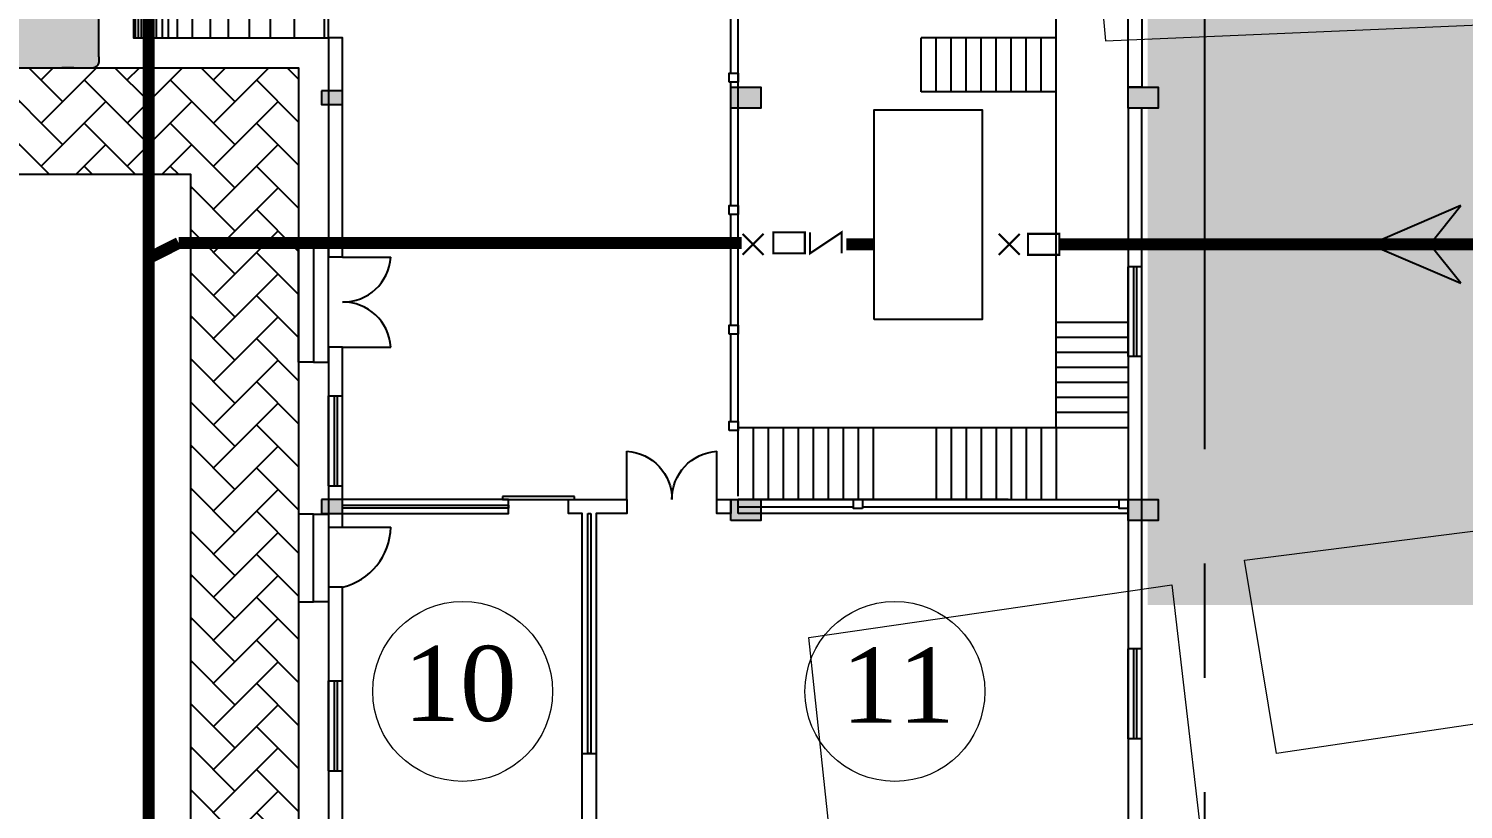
# Model space of a CAD drawing. Header units: metres. Extents: x 407243 to 407851, y 1441715 to 1442241.
# Drawn here: x 407635.89 to 407659.81, y 1441788.08 to 1441801.09 of the extents above; entities that cross this region are included whole.
import ezdxf

# ---------------------------------------------------------------- set-up
doc = ezdxf.new("R2010")
doc.units = ezdxf.units.M
doc.linetypes.add('CENTER', pattern=[50.800000000000004, 31.75, -6.35, 6.35, -6.35])
doc.linetypes.add('HIDDEN', pattern=[9.524999999999999, 6.35, -3.175])
for name, color, linetype in [('3MM', 3, 'Continuous'), ('BRICK WALL', 1, 'Continuous'), ('DIM', 8, 'Continuous'), ('DIM LAYER', 8, 'Continuous'), ('FLOW_DIRECTION', 7, 'Continuous'), ('GD NAME', 6, 'CENTER'), ('grid', 8, 'CENTER'), ('HATCH', 253, 'Continuous'), ('PIPE', 3, 'Continuous'), ('PROPOSED_ROAD', 11, 'Continuous'), ('RAMP', 1, 'Continuous'), ('RCC WALL', 7, 'Continuous'), ('TXT-2', 7, 'Continuous'), ('y_cor', 252, 'Continuous')]:
    doc.layers.add(name, color=color, linetype=linetype)
doc.layers.add('WALL', color=7, linetype='Continuous', lineweight=20)
doc.styles.add('Bno', font='romantic.ttf', dxfattribs={"height": 2.5})

# ---------------------------------------------------------------- blocks, each defined once
blk = doc.blocks.new('FLD')
blk.add_hatch(color=3).paths.add_polyline_path([(-0.4199999999999875, -0.5250000000000057), (0, 0), (-0.4199999999999875, 0.5250000000000057), (0.7980000000000019, 0)])
at = {"color": 250}
for p, q in [((0, 0), (-0.4199999999999875, 0.5250000000000057)), ((-0.4199999999999875, 0.5250000000000057), (0.7980000000000019, 0)), ((0.7980000000000019, 0), (-0.4199999999999875, -0.5250000000000057)), ((-0.4199999999999875, -0.5250000000000057), (0, 0))]:
    blk.add_line(p, q, dxfattribs=at)
blk = doc.blocks.new('C3-COLUMN 450X600 CONTINUOUS')
at = {"layer": 'HATCH'}
h = blk.add_hatch(color=256, dxfattribs=at)
h.dxf.hatch_style = 1
h.paths.add_polyline_path([(-175, -250), (175, -250), (175, 250), (-175, 250)])
at = {"layer": 'RCC WALL', "color": 2}
blk.add_lwpolyline([(-175, -250), (175, -250), (175, 250), (-175, 250)], close=True, dxfattribs=at)
blk = doc.blocks.new('A$C51046EFC')
at = {"color": 4}
for p, q in [((-750, -1.373700797557831e-08), (-750, -806.1674950306187)), ((750, -1.373700797557831e-08), (750, -806.1674950306187))]:
    blk.add_line(p, q, dxfattribs=at)
for centre, radius, start, end in [((-799.7905837188009, -7.889275209279731), 799.8294933722957, 273.5690557759474, 0.5651573325352497), ((799.7905837185681, -7.889275209279731), 799.8294933722824, 179.4348426674647, 266.4309442240526)]:
    blk.add_arc(centre, radius, start, end)
blk = doc.blocks.new('A$C72AF7D11')
at = {"color": 3, "flags": 128}
blk.add_lwpolyline([(1499.999999989988, 0), (1499.999999989988, -3.25)], dxfattribs=at)
at = {"color": 0, "flags": 128}
for points in [[(-1499.999999989988, -69.99999983201269), (1499.999999989988, -69.99999983201269)], [(-1499.999999989988, -569.9999998294516), (1499.999999989988, -569.9999998294516)], [(-1499.999999989988, -969.9999999672), (1499.999999989988, -969.9999999672)], [(-1499.999999989988, -1319.999999825784), (1499.999999989988, -1319.999999825784)], [(-1499.999999989988, -1669.99999991717), (1499.999999989988, -1669.99999991717)], [(-1499.999999989988, -1969.999999962165), (1499.999999989988, -1969.999999962165)], [(-1499.999999989988, -2270.000000007305), (1499.999999989988, -2270.000000007305)], [(-1499.999999989988, -2520.000000005995), (1499.999999989988, -2520.000000005995)], [(-1499.999999989988, -2669.999999912106), (1499.999999989988, -2669.999999912106)], [(-1499.999999989988, -2770.000000004744), (1499.999999989988, -2770.000000004744)], [(-1499.999999989988, -2869.999999864551), (1499.999999989988, -2869.999999864551)], [(-1499.999999989988, -2969.999999957246), (1499.999999989988, -2969.999999957246)], [(-1499.999999989988, -3069.999999817053), (1499.999999989988, -3069.999999817053)], [(-1499.999999989988, -3119.999999863299), (1499.999999989988, -3119.999999863299)], [(-1499.999999989988, -3169.999999863299), (1499.999999989988, -3169.999999863299)], [(-1499.999999989988, -3219.999999863299), (1499.999999989988, -3219.999999863299)]]:
    blk.add_lwpolyline(points, dxfattribs=at)
at = {"layer": 'RAMP'}
blk.add_lwpolyline([(-1499.999999989988, 0), (1499.999999989988, 0), (1499.999999989988, -3253.25), (-1499.999999989988, -3253.25)], close=True, dxfattribs=at)
blk = doc.blocks.new('COLUMN 230x350')
at = {"layer": 'HATCH'}
h = blk.add_hatch(color=256, dxfattribs=at)
h.dxf.hatch_style = 1
h.paths.add_polyline_path([(-115.0000000143191, -174.9999999961001), (114.9999999856809, -174.9999999961001), (114.9999999856809, 175.0000000038999), (-115.0000000143191, 175.0000000038999)])
at = {"layer": 'RCC WALL', "color": 2}
blk.add_lwpolyline([(114.9999999856809, -174.9999999961001), (-115.0000000143191, -174.9999999961001), (-115.0000000143191, 175.0000000038999), (114.9999999856809, 175.0000000038999)], close=True, dxfattribs=at)
blk = doc.blocks.new('A$C1A934475')
at = {"const_width": 0.1}
for points in [[(0.5, 0.5), (-0.5, -0.5)], [(-0.5, 0.5), (0.5, -0.5)]]:
    blk.add_lwpolyline(points, dxfattribs=at)
blk = doc.blocks.new('A$C0ED2451D')
at = {"color": 4}
blk.add_line((0, 0), (0, 806.1674950168817), dxfattribs=at)
blk.add_arc((-20.4131896039471, -242.4560352496628), 1048.82219967917, 13.36595349806649, 88.88478383463223)
blk = doc.blocks.new('A$C7A43648C')
at = {"layer": 'HATCH'}
h = blk.add_hatch(color=8, dxfattribs=at)
h.dxf.hatch_style = 1
edge = h.paths.add_edge_path()
edge.add_line((-1.535244910919573, -11.71300910320133), (-1.535244910919572, -40.47550910306163))
edge.add_line((-1.535244910919573, -40.47550910315476), (-33.33524491089629, -40.47550910315477))
edge.add_line((-33.33524491084972, -40.47550910315476), (-33.33524491084973, -24.47550910315476))
edge.add_line((-33.33524491084972, -24.47550910315476), (-49.93524491082643, -24.47550910315476))
edge.add_line((-49.93524491082644, -24.47550910315476), (-49.93524491082645, 12.2494908967521))
edge.add_line((-49.93524491082644, 12.24949089693837), (-33.33524491084972, 12.24949089693837))
edge.add_line((-33.33524491084972, 12.24949089693837), (-33.33524491084972, 28.24949089693837))
edge.add_line((-33.33524491084972, 28.24949089693837), (-1.535244910873008, 28.24949089693837))
edge.add_line((-1.535244910919573, 28.24949089693837), (-1.535244910919572, -0.5130091029219344))
edge.add_line((-1.38524491089629, -11.71300910320133), (-1.38524491089629, -40.62550910306163))
edge.add_line((-1.38524491089629, -40.62550910306163), (-33.48524491087301, -40.62550910306163))
edge.add_line((-33.48524491087301, -40.62550910306163), (-33.48524491087301, -24.62550910306163))
edge.add_line((-33.48524491087301, -24.62550910306163), (-50.08524491084972, -24.62550910306163))
edge.add_line((-50.08524491084972, -24.62550910306163), (-50.08524491084972, 12.39949089684524))
edge.add_line((-50.08524491084972, 12.39949089684524), (-33.48524491087301, 12.39949089684524))
edge.add_line((-33.48524491087301, 12.39949089684524), (-33.48524491087301, 28.39949089684524))
edge.add_line((-33.48524491087301, 28.39949089684524), (-1.38524491089629, 28.39949089684524))
edge.add_line((-1.38524491089629, 28.39949089684524), (-1.38524491089629, -0.5130091030150616))
at = {"layer": '3MM', "color": 5}
for p, q in [((-50.18524491082644, -18.98494031070732, 30.02983894109942), (-50.41524491086602, -18.98494031070732, 30.02983894109942)), ((-50.32524491084041, -18.98494031070732, 30.02983894109942), (-50.32524491084041, -20.48494031070732, 30.02983894109942)), ((-50.27524491085205, -18.98494031070732, 30.02983894109942), (-50.27524491085205, -20.48494031070732, 30.02983894109942)), ((-50.18524491082644, -20.48494031070732, 30.02983894109942), (-50.41524491086602, -20.48494031070732, 30.02983894109942)), ((-63.74524491478223, -21.13798431120813, 30.02983894102666), (-63.51524491480086, -21.13798431120813, 30.02983894102666)), ((-63.65524491481483, -21.13798431120813, 30.02983894102666), (-63.65524491481483, -22.63798431120813, 30.02983894102666)), ((-63.60524491482647, -21.13798431120813, 30.02983894102666), (-63.60524491482647, -22.63798431120813, 30.02983894102666)), ((-63.74524491478223, -22.63798431120813, 30.02983894102666), (-63.51524491480086, -22.63798431120813, 30.02983894102666)), ((-50.18524491082644, -25.35409091366455, 30.02983894109942), (-50.41524491086602, -25.35409091366455, 30.02983894109942)), ((-50.32524491084041, -25.35409091366455, 30.02983894109942), (-50.32524491084041, -26.85409091366455, 30.02983894109942)), ((-50.27524491085205, -25.35409091366455, 30.02983894109942), (-50.27524491085205, -26.85409091366455, 30.02983894109942)), ((-63.74524491734337, -25.89152346202172, 30.02983894102666), (-63.515244917362, -25.89152346202172, 30.02983894102666)), ((-63.65524491737597, -25.89152346202172, 30.02983894102666), (-63.65524491737597, -27.39152346202172, 30.02983894102666)), ((-63.60524491738761, -25.89152346202172, 30.02983894102666), (-63.60524491738761, -27.39152346202172, 30.02983894102666)), ((-50.18524491082644, -26.85409091366455, 30.02983894109942), (-50.41524491086602, -26.85409091366455, 30.02983894109942)), ((-63.74524491734337, -27.39152346202172, 30.02983894102666), (-63.515244917362, -27.39152346202172, 30.02983894102666))]:
    blk.add_line(p, q, dxfattribs=at)
for points, elevation in [([(-50.41524491086602, -20.48494031070732), (-50.41524491086602, -18.98494031070732)], 30.02983894102666), ([(-50.18524491082644, -20.48494031070732), (-50.18524491082644, -18.98494031070732)], 30.02983894102666), ([(-63.74524491478223, -22.63798431120813), (-63.74524491478223, -21.13798431120813)], 30.02983894091753), ([(-63.51524491480086, -22.63798431120813), (-63.51524491480086, -21.13798431120813)], 30.02983894091753), ([(-50.41524491086602, -26.85409091366455), (-50.41524491086602, -25.35409091366455)], 30.02983894102666), ([(-50.18524491082644, -26.85409091366455), (-50.18524491082644, -25.35409091366455)], 30.02983894102666), ([(-63.74524491734337, -27.39152346202172), (-63.74524491734337, -25.89152346202172)], 30.02983894091753), ([(-63.515244917362, -27.39152346202172), (-63.515244917362, -25.89152346202172)], 30.02983894091753)]:
    blk.add_lwpolyline(points, dxfattribs=dict(at, elevation=elevation))
at = {"layer": 'BRICK WALL', "elevation": 30.02983894102666}
blk.add_lwpolyline([(-50.18524491100106, -15.99245270667598), (-50.41524491098244, -15.99245270667598), (-50.41524491098244, -11.34245270676911), (-50.18524491100106, -11.34245270676911)], close=True, dxfattribs=at)
for points in [[(-63.5152449075249, -18.82521850895137), (-63.51524491043529, -15.16745318821631), (-63.74524491041666, -15.16745318821631), (-63.74524491355987, -18.82521850895137)], [(-50.18524491100106, -28.97797437151894), (-50.18524491094286, -16.34245270676911), (-50.41524491086602, -16.34245270676911), (-50.41524491086602, -28.97797437151894), (-50.18524491094286, -28.97797437151894)], [(-63.51524491352029, -18.82521850895137), (-63.74524491344346, -18.82521850895137)], [(-63.51524491346208, -20.32521850895137), (-63.74524491344346, -20.32521850895137)], [(-63.74524491484044, -20.32521850895137), (-63.74524491553893, -21.13798431120813), (-63.74524491740158, -23.32798431091942), (-63.51524490403244, -23.32798431115225), (-63.51524490420707, -23.09798431117088), (-60.74524489830947, -23.09798431117088), (-60.74524489830947, -22.86798431188799)], [(-60.74524489830947, -22.8679843111895), (-63.51524490438169, -22.8679843111895), (-63.51524490572046, -21.13798431120813), (-63.51524490636075, -20.32521850895137)], [(-63.51524489949225, -29.09797437186353), (-63.51524490321754, -24.32798431091942), (-63.74524491827469, -24.32798431068659), (-63.74524492613273, -33.55797437182628), (-63.28524492069846, -33.55797437182628), (-63.28524492069846, -33.3279743718449), (-63.51524492067983, -33.3279743718449), (-63.51524492073804, -31.32799891382456), (-61.57274479116313, -31.3279989133589)]]:
    blk.add_lwpolyline(points, dxfattribs=at)
at = {"layer": 'BRICK WALL', "elevation": 30.02983894102666, "flags": 128}
for points in [[(-59.5152447403525, -29.09797437209636), (-59.51524489832809, -23.09798431117088), (-59.74524489830947, -23.09798431117088), (-59.74524489825126, -22.86798431142233), (-58.77024491073098, -22.86798431165516), (-58.77024491078919, -23.09798431117088), (-59.28524489799747, -23.09798431117088), (-59.28524473094149, -29.0979743716307), (-58.77024491078919, -29.0979743716307), (-58.77024491078919, -29.32797437161207), (-59.28524490480777, -29.32797437207773), (-59.28524490480777, -29.32797437207773)], [(-57.27024491067277, -22.86798431165516), (-57.0402449106914, -22.86798431165516), (-57.0402449106914, -23.09798431163654), (-57.27024491067277, -23.09798431163654), (-57.27024491067277, -22.86798431165516)], [(-59.51524479303043, -27.09794983221218), (-59.28524478664622, -27.09794982569292)]]:
    blk.add_lwpolyline(points, dxfattribs=at)
at = {"layer": 'BRICK WALL', "color": 9, "linetype": 'HIDDEN', "ltscale": 10, "elevation": 30.02983894102666}
blk.add_lwpolyline([(-50.41524491086602, -22.86797437164932), (-50.41524491086602, -23.0979743716307), (-56.9152449106914, -23.09797437186353), (-56.9152449106914, -22.86797437188216)], close=True, dxfattribs=at)
at = {"layer": 'DIM', "color": 4, "elevation": 30.02983894102666}
for points in [[(-57.06524491071468, -15.90890752105042), (-57.06524491071468, -15.75890752114356), (-56.9152449106914, -15.75890752114356), (-56.9152449106914, -15.90890752105042)], [(-57.06524491071468, -18.11245270678774), (-57.06524491071468, -17.96245270664804), (-56.9152449106914, -17.96245270664804), (-56.9152449106914, -18.11245270678774)], [(-57.06524491071468, -20.11245270678774), (-57.06524491071468, -19.96245270664804), (-56.9152449106914, -19.96245270664804), (-56.9152449106914, -20.11245270678774)], [(-57.06524491071468, -21.71799916378222), (-57.06524491071468, -21.56799916387536), (-56.9152449106914, -21.56799916387536), (-56.9152449106914, -21.71799916378222)], [(-54.84024491073797, -23.01797437155619), (-54.99024491070304, -23.01797437155619), (-54.99024491070304, -22.86797437164932), (-54.84024491073797, -22.86797437164932)], [(-50.41524491086602, -23.01797437155619), (-50.56524491088931, -23.01797437155619), (-50.56524491088931, -22.86797437164932), (-50.41524491086602, -22.86797437164932)]]:
    blk.add_lwpolyline(points, close=True, dxfattribs=at)
at = {"layer": 'DIM LAYER'}
for p, q in [((-56.9152449106914, -22.80797437182628, 30.02983894109942), (-56.9152449106914, 10.1320156888105, 30.02983894109942)), ((-51.61524491087766, -21.66797437169589, 30.02983894109942), (-51.61524491087766, 8.932015688857064, 30.02983894109942)), ((-56.6652449106914, -21.66797437169589, 30.02983894109942), (-56.6652449106914, -22.86797437164932, 30.02983894109942)), ((-56.4152449106914, -21.66797437169589, 30.02983894109942), (-56.4152449106914, -22.86797437164932, 30.02983894109942)), ((-56.1652449106914, -21.66797437169589, 30.02983894109942), (-56.1652449106914, -22.86797437164932, 30.02983894109942)), ((-56.1652449106914, -21.66797437169589, 30.02983894109942), (-56.1652449106914, -22.86797437164932, 30.02983894109942)), ((-55.9152449106914, -21.66797437169589, 30.02983894109942), (-55.9152449106914, -22.86797437164932, 30.02983894109942)), ((-55.6652449106914, -21.66797437169589, 30.02983894109942), (-55.6652449106914, -22.86797437164932, 30.02983894109942)), ((-55.4152449106914, -21.66797437169589, 30.02983894109942), (-55.4152449106914, -22.86797437164932, 30.02983894109942)), ((-55.1652449106914, -21.66797437169589, 30.02983894109942), (-55.1652449106914, -22.86797437164932, 30.02983894109942)), ((-54.9152449106914, -21.66797437169589, 30.02983894109942), (-54.9152449106914, -22.86797437164932, 30.02983894109942)), ((-54.6652449106914, -21.66797437169589, 30.02983894109942), (-54.6652449106914, -22.86797437164932, 30.02983894109942)), ((-53.61524491087766, -21.66797437169589, 30.02983894109942), (-53.61524491087766, -22.86797437164932, 30.02983894109942)), ((-53.36524491087766, -21.66797437169589, 30.02983894109942), (-53.36524491087766, -22.86797437164932, 30.02983894109942)), ((-53.11524491087766, -21.66797437169589, 30.02983894109942), (-53.11524491087766, -22.86797437164932, 30.02983894109942)), ((-52.86524491087766, -21.66797437169589, 30.02983894109942), (-52.86524491087766, -22.86797437164932, 30.02983894109942)), ((-52.61524491087766, -21.66797437169589, 30.02983894109942), (-52.61524491087766, -22.86797437164932, 30.02983894109942)), ((-52.36524491087766, -21.66797437169589, 30.02983894109942), (-52.36524491087766, -22.86797437164932, 30.02983894109942)), ((-52.11524491087766, -21.66797437169589, 30.02983894109942), (-52.11524491087766, -22.86797437164932, 30.02983894109942)), ((-51.86524491087766, -21.66797437169589, 30.02983894109942), (-51.86524491087766, -22.86797437164932, 30.02983894109942)), ((-51.61524491087766, -21.66797437169589, 30.02983894109942), (-51.61524491087766, -22.86797437164932, 30.02983894109942))]:
    blk.add_line(p, q, dxfattribs=at)
at = {"layer": 'DIM LAYER', "elevation": 30.02983894102666}
for points in [[(-57.0402449106914, -15.75890752114356), (-57.0402449106914, -14.11245270678774)], [(-51.61524491087766, -15.16797436866909), (-53.86524491087766, -15.16797436866909)], [(-53.86524491087766, -16.06797436857596), (-53.86524491087766, -15.16797436866909)], [(-53.61524491087766, -16.06797436857596), (-53.61524491087766, -15.16797436866909)], [(-53.36524491087766, -16.06797436857596), (-53.36524491087766, -15.16797436866909)], [(-53.11524491087766, -16.06797436857596), (-53.11524491087766, -15.16797436866909)], [(-52.86524491087766, -16.06797436857596), (-52.86524491087766, -15.16797436866909)], [(-52.61524491087766, -16.06797436857596), (-52.61524491087766, -15.16797436866909)], [(-52.36524491087766, -16.06797436857596), (-52.36524491087766, -15.16797436866909)], [(-52.11524491087766, -16.06797436857596), (-52.11524491087766, -15.16797436866909)], [(-51.86524491087766, -16.06797436857596), (-51.86524491087766, -15.16797436866909)], [(-57.0402449106914, -17.96245270664804), (-57.0402449106914, -15.90890752105042)], [(-51.61524491087766, -16.06797436857596), (-53.86524491087766, -16.06797436857596)], [(-57.0402449106914, -19.96245270664804), (-57.0402449106914, -18.11245270678774)], [(-50.41524491086602, -19.91797437169589), (-51.61524491087766, -19.91797437169589)], [(-57.0402449106914, -21.56799916387536), (-57.0402449106914, -20.11245270678774)], [(-50.41524491086602, -20.16797437169589), (-51.61524491087766, -20.16797437169589)], [(-50.41524491086602, -20.41797437169589), (-51.61524491087766, -20.41797437169589)], [(-50.41524491086602, -20.66797437169589), (-51.61524491087766, -20.66797437169589)], [(-50.41524491086602, -20.91797437169589), (-51.61524491087766, -20.91797437169589)], [(-50.41524491086602, -21.16797437169589), (-51.61524491087766, -21.16797437169589)], [(-50.41524491086602, -21.41797437169589), (-51.61524491087766, -21.41797437169589)], [(-56.9152449106914, -21.66797437169589), (-50.4152449106914, -21.66797437169589)], [(-52.4152449106914, -22.86797437164932), (-56.9152449106914, -22.86797437164932)], [(-54.99024491070304, -22.99297437164932), (-56.9152449106914, -22.99297437164932)], [(-50.56524491088931, -22.99297437164932), (-54.84024491073797, -22.99297437164932)]]:
    blk.add_lwpolyline(points, dxfattribs=at)
blk.add_lwpolyline([(-54.64858054666547, -19.86797437164932), (-54.64858054666547, -16.36797437164932), (-52.8485805466189, -16.36797437164932), (-52.8485805466189, -19.86797437164932)], close=True, dxfattribs=at)
at = {"layer": 'GD NAME', "elevation": 30.02983894102666, "flags": 128}
for points in [[(-60.74524489830947, -22.95801879325882), (-60.74524489836767, -23.00801879214123), (-63.51524491084274, -23.00801879120991), (-63.51524491084274, -22.95801879419014)], [(-59.42524489981588, -23.09798431117088), (-59.37524490099167, -23.09798431117088), (-59.37524490279611, -27.09794982965104), (-59.42524489981588, -27.09794982965104)]]:
    blk.add_lwpolyline(points, close=True, dxfattribs=at)
blk.add_lwpolyline([(-60.84524489828618, -22.86798431281932), (-59.64524489815813, -22.86798431165516), (-59.64524489827454, -22.81798431253992), (-60.84524489828618, -22.81798431323841), (-60.84524489828618, -22.86798431281932)], dxfattribs=at)
at = {"layer": 'HATCH', "color": 252, "elevation": 30.02983894102666}
for points in [[(-64.24524491332704, -18.5752185091842), (-63.99524491332704, -18.5752185091842), (-63.99524491332704, -20.5752185091842), (-64.24524491332704, -20.5752185091842)], [(-63.74524491332704, -18.5752185091842), (-63.99524491332704, -18.5752185091842), (-63.99524491332704, -20.5752185091842), (-63.74524491332704, -20.5752185091842)], [(-64.24524491722696, -24.57355393678881), (-63.99524491722696, -24.57355393678881), (-63.99524491722696, -23.11355393682607), (-64.24524491722696, -23.11355393682607)], [(-63.74524491722696, -24.57355393678881), (-63.99524491722696, -24.57355393678881), (-63.99524491722696, -23.11355393682607), (-63.74524491722696, -23.11355393682607)]]:
    blk.add_lwpolyline(points, close=True, dxfattribs=at)
at = {"layer": 'PIPE', "color": 8, "linetype": 'HIDDEN', "ltscale": 0.25, "const_width": 0.2, "flags": 128}
for points, elevation in [([(-66.74524491082411, 8.405274425866082), (-66.74524491082411, -32.03720103949308)], 30.02983894102666), ([(-66.24524491082411, -18.58965678373352), (-66.76045990543207, -18.85112503636628)], 60.05967788212609), ([(-56.85729381459532, -18.58965678373352), (-66.24524491082411, -18.58965678373352)], 60.05967788212609), ([(-54.64858054666547, -18.61299916356802), (-55.11257968767313, -18.61299916356802)], 30.02983894102666), ([(-51.56000782264164, -18.6130091031082), (-40.38524491089629, -18.6130091031082)], 30.02983894102666)]:
    blk.add_lwpolyline(points, dxfattribs=dict(at, elevation=elevation))
at = {"layer": 'WALL'}
for centre in [(-61.50998669094406, -26.06656024884433), (-54.30339380080113, -26.06656024884433)]:
    blk.add_circle(centre, 1.50000000002164, dxfattribs=at)
at = {"layer": 'y_cor', "const_width": 0.035, "elevation": 30.02983894102666, "flags": 128}
for points in [[(-56.3296859083348, -18.76299916370772), (-55.80468590831151, -18.76299916370772), (-55.80468590831151, -18.41299916361459), (-56.3296859083348, -18.41299916361459)], [(-52.08500782266492, -18.78800910315476), (-51.56000782264164, -18.78800910315476), (-51.56000782264164, -18.43800910306163), (-52.08500782266492, -18.43800910306163)]]:
    blk.add_lwpolyline(points, close=True, dxfattribs=at)
blk.add_lwpolyline([(-55.19203286425909, -18.76299916370772), (-55.19203286425909, -18.41299916361459), (-55.71703286428237, -18.76299916370772), (-55.71703286428237, -18.41299916361459)], dxfattribs=at)
for name, p, xscale, yscale, zscale, rotation in [('A$C51046EFC', (-63.51524491352029, -19.57521850895137, 30.02983894102666), 0.001000000000000028, 0.001000000000000028, 0.001000000000000028, 90), ('A$C51046EFC', (-58.02024491078919, -22.86798431165516, 30.02983894102666), -0.001, 0.001, 0.001, 180), ('A$C0ED2451D', (-63.51524490420707, -23.32798431115225, 30.02983894102666), 0.001, 0.001, 0.001, 270)]:
    blk.add_blockref(name, p, dxfattribs=dict(xscale=xscale, yscale=yscale, zscale=zscale, rotation=rotation))
at = {"layer": 'DIM', "xscale": -0.001, "yscale": 0.001, "zscale": 0.001, "rotation": 270}
for p in [(-56.7902449106914, -16.16745270672254, 30.02983894102666), (-50.16524491098244, -16.16745270672254, 30.02983894109942), (-56.7902449106914, -23.04298431123607, 30.02983894102666), (-50.16524491086602, -23.04298431123607, 30.02983894102666)]:
    blk.add_blockref('C3-COLUMN 450X600 CONTINUOUS', p, dxfattribs=at)
at = {"layer": 'FLOW_DIRECTION', "linetype": 'Continuous', "lineweight": -3, "xscale": -1.237284573351892, "yscale": 1.237284573351892, "zscale": 1.237284573351892}
blk.add_blockref('FLD', (-45.38398433697876, -18.6130091031082, 30.02983894109942), dxfattribs=at)
at = {"layer": 'GD NAME', "xscale": -0.001, "yscale": 0.001, "zscale": 0.001, "rotation": 270}
for p in [(-63.6902449108311, -16.16745270672254, 30.02983894109942), (-63.69024490419542, -22.98298431118019, 30.02983894102666)]:
    blk.add_blockref('COLUMN 230x350', p, dxfattribs=at)
at = {"layer": 'RAMP', "color": 252, "xscale": -0.001, "yscale": 0.001, "zscale": 0.001, "rotation": 270}
blk.add_blockref('A$C72AF7D11', (-63.74524491082411, -13.66745318821631, 30.02983894102666), dxfattribs=at)
at = {"layer": 'y_cor', "xscale": -0.35, "yscale": 0.35, "zscale": 0.35, "rotation": 180}
for p in [(-56.66713471192634, -18.61299916356802, 30.02983894109942), (-52.39640988438623, -18.6130091031082, 30.02983894109942)]:
    blk.add_blockref('A$C1A934475', p, dxfattribs=at)
at = {"layer": 'TXT-2', "style": 'Bno'}
for s, p in [('10', (-62.49792377033737, -26.55784090561792)), ('11', (-55.19409542769426, -26.5876143630594))]:
    blk.add_text(s, height=1.250000000018033, dxfattribs=at).set_placement(p)

msp = doc.modelspace()

# ---------------------------------------------------------------- hatches: boundary and pattern name
at = {"layer": 'HATCH'}
h = msp.add_hatch(color=253, dxfattribs=at)
h.dxf.hatch_style = 1
edge = h.paths.add_edge_path()
edge.add_arc((407627.7019341716, 1441844.301389379), 7.5, 90, 180)
edge.add_line((407620.2019341716, 1441844.301389379), (407620.2019341716, 1441777.81747117))
edge.add_arc((407616.7019341717, 1441777.81747117), 3.499999999941792, -89.99999999904719, 0, ccw=False)
edge.add_line((407616.7019341717, 1441774.31747117), (407525.9462647066, 1441774.317471169))
edge.add_line((407525.9462647066, 1441774.317471169), (407525.6918207356, 1441770.31747117))
edge.add_line((407525.6918207356, 1441770.31747117), (407702.4519562653, 1441770.31747117))
edge.add_arc((407702.4519562653, 1441777.81747117), 7.5, 270, 360)
edge.add_line((407709.9519562653, 1441777.81747117), (407709.9519562653, 1441843.19974728))
edge.add_line((407709.9519562653, 1441843.19974728), (407705.9519562648, 1441843.19974728))
edge.add_line((407705.9519562648, 1441843.19974728), (407705.9519562648, 1441777.81747117))
edge.add_arc((407702.4519562648, 1441777.81747117), 3.5, -90, 0, ccw=False)
edge.add_line((407702.4519562648, 1441774.31747117), (407653.2644562648, 1441774.31747117))
edge.add_arc((407653.2644562648, 1441777.31747117), 3, 180, 270, ccw=False)
edge.add_line((407650.2644562648, 1441777.31747117), (407650.2644562648, 1441782.643924111))
edge.add_line((407650.2644562648, 1441782.643924111), (407646.2644562648, 1441782.643924111))
edge.add_line((407646.2644562648, 1441782.643924111), (407646.2644562648, 1441777.31747117))
edge.add_arc((407643.2644562648, 1441777.31747117), 3, -90, 0, ccw=False)
edge.add_line((407643.2644562648, 1441774.31747117), (407627.7019341715, 1441774.31747117))
edge.add_arc((407627.7019341713, 1441777.81747117), 3.5, 259.98556258642793, 270.00000000381146, ccw=False)
edge.add_arc((407627.7019341715, 1441777.817471169), 3.499999999806474, 179.9999999961885, 259.9855625820117, ccw=False)
edge.add_line((407624.2019341716, 1441777.81747117), (407624.2019341716, 1441799.054445294))
edge.add_arc((407627.7019341716, 1441799.054445294), 3.5, 90, 180, ccw=False)
edge.add_line((407627.7019341716, 1441802.554445294), (407632.8387062651, 1441802.554445294))
edge.add_line((407632.8387062651, 1441802.554445294), (407632.8387062651, 1441806.554445294))
edge.add_line((407632.8387062651, 1441806.554445294), (407627.7019341716, 1441806.554445294))
edge.add_arc((407627.7019341716, 1441810.054445294), 3.5, 180, 270, ccw=False)
edge.add_line((407624.2019341716, 1441810.054445294), (407624.2019341716, 1441826.062598018))
edge.add_arc((407627.7019341715, 1441826.062598018), 3.499999999941792, 115.27897233343529, 180, ccw=False)
edge.add_arc((407627.7019341715, 1441826.062598018), 3.499999999999395, 89.99999999714129, 115.27897233257369, ccw=False)
edge.add_line((407627.7019341717, 1441829.562598018), (407632.8387062651, 1441829.562598018))
edge.add_line((407632.8387062651, 1441829.562598018), (407632.8387062651, 1441833.562598018))
edge.add_line((407632.8387062651, 1441833.562598018), (407627.7019341715, 1441833.562598018))
edge.add_arc((407627.7019341715, 1441837.062598018), 3.5, 241.8181722682478, 270, ccw=False)
edge.add_arc((407627.7019341716, 1441837.062598018), 3.500000000016395, 180, 241.81817226740782, ccw=False)
edge.add_line((407624.2019341716, 1441837.062598018), (407624.2019341716, 1441844.301389379))
edge.add_arc((407627.7019341716, 1441844.301389379), 3.5, 90, 180, ccw=False)
edge.add_line((407627.7019341716, 1441847.801389379), (407663.6119562649, 1441847.801389379))
edge.add_arc((407663.6119562649, 1441844.301389379), 3.5, 0, 90, ccw=False)
edge.add_line((407667.1119562649, 1441844.301389379), (407667.1119562649, 1441832.571389379))
edge.add_line((407667.1119562649, 1441832.571389379), (407671.1119562649, 1441832.571389379))
edge.add_line((407671.1119562649, 1441832.571389379), (407671.1119562649, 1441844.301389379))
edge.add_arc((407674.6119562649, 1441844.301389379), 3.5, 90, 180, ccw=False)
edge.add_line((407674.6119562649, 1441847.801389379), (407675.4887062649, 1441847.801389379))
edge.add_line((407675.4887062649, 1441847.801389379), (407675.4887062649, 1441851.801389379))
edge.add_line((407675.4887062649, 1441851.801389379), (407627.6216316062, 1441851.801389379))
h = msp.add_hatch(color=256, dxfattribs=at)
h.dxf.hatch_style = 1
edge = h.paths.add_edge_path()
edge.add_spline(control_points=[(407720.5896286353, 1441770.373267121), (407655.6236926689, 1441770.373267121), (407590.6577567024, 1441770.373267121), (407525.691820736, 1441770.373267121), (407525.776635393, 1441771.706600454), (407525.86145005, 1441773.039933787), (407525.9462647067, 1441774.373267121), (407556.3148285594, 1441774.373267121), (407586.6833924121, 1441774.373267121), (407617.0519562649, 1441774.373267121), (407619.1022087965, 1441774.373267121), (407620.5519562648, 1441775.823014589), (407620.5519562648, 1441777.87326712), (407620.5519562648, 1441799.864933787), (407620.5519562648, 1441821.856600453), (407620.5519562648, 1441843.84826712), (407620.5519562648, 1441848.241665402), (407623.6585579826, 1441851.34826712), (407628.0519562647, 1441851.34826712), (407643.8642062648, 1441851.34826712), (407659.6764562649, 1441851.34826712), (407675.4887062651, 1441851.34826712), (407675.4887062651, 1441850.014933787), (407675.4887062651, 1441848.681600453), (407675.4887062649, 1441847.34826712), (407672.0064562649, 1441847.34826712), (407668.5242062648, 1441847.34826712), (407665.0419562649, 1441847.34826712), (407662.9917037331, 1441847.34826712), (407661.5419562648, 1441845.898519652), (407661.5419562649, 1441843.848267121), (407661.5419562649, 1441839.247110297), (407661.5419562649, 1441834.645953473), (407661.5419562648, 1441830.04479665), (407660.2086229314, 1441830.04479665), (407658.8752895981, 1441830.04479665), (407657.5419562649, 1441830.04479665), (407657.5419562649, 1441834.645953473), (407657.5419562649, 1441839.247110297), (407657.5419562649, 1441843.84826712), (407657.5419562649, 1441845.898519652), (407656.0922087965, 1441847.34826712), (407654.041956265, 1441847.34826712), (407645.3786229317, 1441847.34826712), (407636.7152895983, 1441847.34826712), (407628.0519562648, 1441847.34826712), (407626.0017037331, 1441847.34826712), (407624.5519562648, 1441845.898519652), (407624.5519562648, 1441843.848267121), (407624.5519562648, 1441831.879285759), (407624.5519562648, 1441819.910304397), (407624.5519562648, 1441807.941323035), (407624.5519562647, 1441805.891070504), (407626.0017037331, 1441804.441323036), (407628.0519562647, 1441804.441323035), (407631.055289598, 1441804.441323035), (407634.0586229314, 1441804.441323035), (407637.0619562648, 1441804.441323035), (407637.0619562648, 1441803.107989702), (407637.0619562648, 1441801.774656368), (407637.0619562649, 1441800.441323035), (407634.0586229315, 1441800.441323035), (407631.0552895982, 1441800.441323035), (407628.0519562649, 1441800.441323036), (407626.0017037333, 1441800.441323036), (407624.5519562649, 1441798.991575568), (407624.5519562648, 1441796.941323035), (407624.5519562648, 1441790.585304397), (407624.5519562648, 1441784.229285759), (407624.5519562647, 1441777.873267121), (407624.5519562647, 1441775.823014589), (407626.0017037331, 1441774.373267121), (407628.0519562647, 1441774.373267121), (407633.722789598, 1441774.373267121), (407639.3936229313, 1441774.373267121), (407645.0644562648, 1441774.373267121), (407647.1147087965, 1441774.373267121), (407648.5644562648, 1441775.823014589), (407648.5644562647, 1441777.873267121), (407648.5644562647, 1441779.092445365), (407648.5644562647, 1441780.311623609), (407648.5644562647, 1441781.530801852), (407649.9180427596, 1441781.530801852), (407651.21086977, 1441781.530801852), (407652.5644562647, 1441781.530801852), (407652.5644562647, 1441780.311623609), (407652.5644562647, 1441779.092445365), (407652.5644562647, 1441777.873267121), (407652.5644562647, 1441775.823014589), (407654.0142037331, 1441774.373267121), (407656.0644562648, 1441774.373267121), (407671.8936229315, 1441774.373267121), (407687.7227895982, 1441774.373267121), (407703.5519562649, 1441774.373267121), (407705.6022087966, 1441774.373267121), (407707.0519562649, 1441775.823014589), (407707.0519562649, 1441777.873267121), (407707.0519562649, 1441799.667359157), (407707.0519562649, 1441821.461451194), (407707.0519562649, 1441843.255543231), (407708.3852895983, 1441843.255543231), (407709.7186229318, 1441843.255543231), (407711.0519562653, 1441843.255543231), (407711.0519562653, 1441821.461570248), (407711.0519562653, 1441799.667597265), (407711.0519562653, 1441777.873624282), (407711.0519562652, 1441775.82337175), (407712.5017037336, 1441774.373624282), (407714.5519562652, 1441774.373624282), (407716.5645137219, 1441774.373624282), (407718.5770711786, 1441774.373624282), (407720.5896286353, 1441774.373624282), (407720.5896286353, 1441773.040171895), (407720.5896286353, 1441771.706719508), (407720.5896286353, 1441770.373267121)], knot_values=[0, 0, 0, 0, 1, 1, 1, 2, 2, 2, 3, 3, 3, 4.570796326778265, 4.570796326778265, 4.570796326778265, 5.570796326778265, 5.570796326778265, 5.570796326778265, 7.141592653573163, 7.141592653573163, 7.141592653573163, 8.141592653573163, 8.141592653573163, 8.141592653573163, 9.141592653573163, 9.141592653573163, 9.141592653573163, 10.14159265357316, 10.14159265357316, 10.14159265357316, 11.71238898036806, 11.71238898036806, 11.71238898036806, 12.71238898036806, 12.71238898036806, 12.71238898036806, 13.71238898036806, 13.71238898036806, 13.71238898036806, 14.71238898036806, 14.71238898036806, 14.71238898036806, 16.28318530716295, 16.28318530716295, 16.28318530716295, 17.28318530716295, 17.28318530716295, 17.28318530716295, 18.85398163395785, 18.85398163395785, 18.85398163395785, 19.85398163395785, 19.85398163395785, 19.85398163395785, 21.42477796075275, 21.42477796075275, 21.42477796075275, 22.42477796075275, 22.42477796075275, 22.42477796075275, 23.42477796075275, 23.42477796075275, 23.42477796075275, 24.42477796075275, 24.42477796075275, 24.42477796075275, 25.99557428754764, 25.99557428754764, 25.99557428754764, 26.99557428754764, 26.99557428754764, 26.99557428754764, 28.56637061434254, 28.56637061434254, 28.56637061434254, 29.56637061434254, 29.56637061434254, 29.56637061434254, 31.13716694113744, 31.13716694113744, 31.13716694113744, 32.13716694113744, 32.13716694113744, 32.13716694113744, 33.13716694113744, 33.13716694113744, 33.13716694113744, 34.13716694113744, 34.13716694113744, 34.13716694113744, 35.70796326793234, 35.70796326793234, 35.70796326793234, 36.70796326793234, 36.70796326793234, 36.70796326793234, 38.27875959472723, 38.27875959472723, 38.27875959472723, 39.27875959472723, 39.27875959472723, 39.27875959472723, 40.27875959472723, 40.27875959472723, 40.27875959472723, 41.27875959472723, 41.27875959472723, 41.27875959472723, 42.84955592152212, 42.84955592152212, 42.84955592152212, 43.84955592152212, 43.84955592152212, 43.84955592152212, 44.84955592152212, 44.84955592152212, 44.84955592152212, 44.84955592152212], weights=[1, 1, 1, 1, 1, 1, 1, 1, 1, 1, 0.8047378541282848, 0.8047378541282848, 1, 1, 1, 0.9999999999999999, 0.8047378541243649, 0.8047378541243649, 1, 1, 1, 1, 1, 1, 1, 1, 1, 1, 0.804737854124365, 0.804737854124365, 1, 1, 1, 1, 1, 1, 1, 1, 1, 1, 0.804737854124365, 0.804737854124365, 1, 1, 1, 1, 0.804737854124365, 0.804737854124365, 1, 1, 1, 1, 0.804737854124365, 0.804737854124365, 1, 1, 1, 1, 1, 1, 1, 1, 1, 0.9999999999999999, 0.8047378541243649, 0.8047378541243649, 1, 1, 1, 0.9999999999999999, 0.8047378541243649, 0.8047378541243649, 1, 1, 1, 0.9999999999999999, 0.8047378541243649, 0.8047378541243649, 1, 1, 1, 1, 1, 1, 1, 1, 1, 1, 0.8047378541243649, 0.8047378541243649, 0.9999999999999999, 1, 1, 1, 0.8047378541243649, 0.8047378541243649, 0.9999999999999999, 1, 1, 1, 1, 1, 1, 1, 1, 1, 0.804737854124365, 0.804737854124365, 1, 1, 1, 1, 1, 1, 1], degree=3, periodic=0)
h = msp.add_hatch(color=253, dxfattribs=at)
h.dxf.hatch_style = 1
edge = h.paths.add_edge_path()
edge.add_line((407623.6619562649, 1441844.479747281), (407623.6619562649, 1441802.81747117))
edge.add_arc((407620.1619562648, 1441802.81747117), 3.500000000116415, -78.06784334806008, 0, ccw=False)
edge.add_line((407620.8855929224, 1441799.393095316), (407620.8855929224, 1441795.241847023))
edge.add_arc((407620.1619562648, 1441791.81747117), 3.49999999997615, 0, 78.06784334806008, ccw=False)
edge.add_line((407623.6619562649, 1441791.81747117), (407623.661956265, 1441777.81747117))
edge.add_arc((407620.161956265, 1441777.81747117), 3.5, 269.99999999809427, 359.99999999618854, ccw=False)
edge.add_line((407620.1619562649, 1441774.31747117), (407525.9462647066, 1441774.317471169))
edge.add_line((407525.9462647066, 1441774.317471169), (407525.6918207356, 1441770.31747117))
edge.add_line((407525.6918207356, 1441770.31747117), (407702.4519562653, 1441770.31747117))
edge.add_arc((407702.4519562653, 1441777.81747117), 7.5, 270, 360)
edge.add_line((407709.9519562653, 1441777.81747117), (407709.9519562653, 1441843.19974728))
edge.add_line((407709.9519562653, 1441843.19974728), (407705.9519562648, 1441843.19974728))
edge.add_line((407705.9519562648, 1441843.19974728), (407705.9519562648, 1441777.81747117))
edge.add_arc((407702.4519562648, 1441777.81747117), 3.5, -90, 0, ccw=False)
edge.add_line((407702.4519562648, 1441774.31747117), (407631.1619562649, 1441774.31747117))
edge.add_arc((407631.1619562649, 1441777.81747117), 3.5, 180, 270, ccw=False)
edge.add_line((407627.6619562649, 1441777.81747117), (407627.661956265, 1441844.67974728))
h = msp.add_hatch(color=256, dxfattribs=at)
h.dxf.hatch_style = 1
edge = h.paths.add_edge_path()
edge.add_line((407623.6619562649, 1441844.479747281), (407623.6619562649, 1441802.81747117))
edge.add_arc((407620.1619562648, 1441802.81747117), 3.500000000116415, -78.06784334806008, 0, ccw=False)
edge.add_line((407620.8855929224, 1441799.393095316), (407620.8855929224, 1441795.241847023))
edge.add_arc((407620.1619562648, 1441791.81747117), 3.49999999997615, 0, 78.06784334806008, ccw=False)
edge.add_line((407623.6619562649, 1441791.81747117), (407623.661956265, 1441777.81747117))
edge.add_arc((407620.161956265, 1441777.81747117), 3.5, 269.99999999809427, 359.99999999618854, ccw=False)
edge.add_line((407620.1619562649, 1441774.31747117), (407525.9462647066, 1441774.317471169))
edge.add_line((407525.9462647066, 1441774.317471169), (407525.6918207356, 1441770.31747117))
edge.add_line((407525.6918207356, 1441770.31747117), (407702.4519562653, 1441770.31747117))
edge.add_arc((407702.4519562653, 1441777.81747117), 7.5, 270, 360)
edge.add_line((407709.9519562653, 1441777.81747117), (407709.9519562653, 1441843.19974728))
edge.add_line((407709.9519562653, 1441843.19974728), (407705.9519562648, 1441843.19974728))
edge.add_line((407705.9519562648, 1441843.19974728), (407705.9519562648, 1441777.81747117))
edge.add_arc((407702.4519562648, 1441777.81747117), 3.5, -90, 0, ccw=False)
edge.add_line((407702.4519562648, 1441774.31747117), (407631.1619562649, 1441774.31747117))
edge.add_arc((407631.1619562649, 1441777.81747117), 3.5, 180, 270, ccw=False)
edge.add_line((407627.6619562649, 1441777.81747117), (407627.661956265, 1441844.67974728))
h = msp.add_hatch(color=253, dxfattribs=at)
h.dxf.hatch_style = 1
edge = h.paths.add_edge_path()
edge.add_line((407619.0919873449, 1441774.31747117), (407525.9462647066, 1441774.317471169))
edge.add_line((407525.9462647066, 1441774.317471169), (407525.6918207356, 1441770.31747117))
edge.add_line((407525.6918207356, 1441770.31747117), (407702.4519562653, 1441770.31747117))
edge.add_arc((407702.4519562653, 1441777.81747117), 7.5, 270, 360)
edge.add_line((407709.9519562653, 1441777.81747117), (407709.9519562653, 1441843.19974728))
edge.add_line((407709.9519562653, 1441843.19974728), (407705.9519562648, 1441843.19974728))
edge.add_line((407705.9519562648, 1441843.19974728), (407705.9519562648, 1441777.81747117))
edge.add_arc((407702.4519562648, 1441777.81747117), 3.5, -90, 0, ccw=False)
edge.add_line((407702.4519562648, 1441774.31747117), (407653.2644562648, 1441774.31747117))
edge.add_arc((407653.2644562648, 1441777.31747117), 3, 180, 270, ccw=False)
edge.add_line((407650.2644562648, 1441777.31747117), (407650.2644562648, 1441777.815005901))
edge.add_line((407650.2644562648, 1441777.815005901), (407646.2644562648, 1441777.815005901))
edge.add_line((407646.2644562648, 1441777.815005901), (407646.2644562648, 1441777.31747117))
edge.add_arc((407643.2644562648, 1441777.31747117), 3, -90, 0, ccw=False)
edge.add_line((407643.2644562648, 1441774.31747117), (407630.0919562651, 1441774.31747117))
edge.add_arc((407630.0919562651, 1441777.81747117), 3.5, 180, 270, ccw=False)
h = msp.add_hatch(dxfattribs=at)
h.set_pattern_fill('AR-HBONE', color=256, scale=0.005)
h.set_pattern_definition([(45, (0, 0), (0, 0.7184204896855323), [1.524, -0.508]), (135, (0.35921, 0.35921), (7.105427357601002e-17, 0.7184204896855323), [1.524, -0.508])])
h.paths.add_polyline_path([(407624.5519562648, 1441785.796353426), (407624.5519562648, 1441787.59635343), (407638.5919562586, 1441787.596353426), (407638.5919562587, 1441798.65974621), (407635.2619562648, 1441798.65974621), (407635.2619562649, 1441800.441323035), (407640.3919562589, 1441800.441323035), (407640.3919562585, 1441785.796353426)])

# ---------------------------------------------------------------- linework, layer by layer
at = {"layer": 'DIM', "flags": 128}
msp.add_lwpolyline([(407624.5519562648, 1441785.796353426), (407624.5519562648, 1441787.59635343), (407638.5919562586, 1441787.596353426), (407638.5919562587, 1441798.65974621), (407635.2619562648, 1441798.65974621), (407635.2619562649, 1441800.441323035), (407640.3919562589, 1441800.441323035), (407640.3919562585, 1441785.796353426), (407624.5519562648, 1441785.796353426)], dxfattribs=at)
at = {"layer": 'grid', "ltscale": 0.3, "elevation": 14.86, "flags": 128}
msp.add_lwpolyline([(407655.5, 1441717.880084469), (407655.5, 1441875)], dxfattribs=at)
at = {"layer": 'PROPOSED_ROAD'}
msp.add_rational_spline([(407720.5896286353, 1441770.373267121), (407655.6236926689, 1441770.373267121), (407590.6577567024, 1441770.373267121), (407525.691820736, 1441770.373267121), (407525.776635393, 1441771.706600454), (407525.86145005, 1441773.039933787), (407525.9462647067, 1441774.373267121), (407556.3148285594, 1441774.373267121), (407586.6833924121, 1441774.373267121), (407617.0519562649, 1441774.373267121), (407619.1022087965, 1441774.373267121), (407620.5519562648, 1441775.823014589), (407620.5519562648, 1441777.87326712), (407620.5519562648, 1441799.864933787), (407620.5519562648, 1441821.856600453), (407620.5519562648, 1441843.84826712), (407620.5519562648, 1441848.241665402), (407623.6585579826, 1441851.34826712), (407628.0519562647, 1441851.34826712), (407643.8642062648, 1441851.34826712), (407659.6764562649, 1441851.34826712), (407675.4887062651, 1441851.34826712), (407675.4887062651, 1441850.014933787), (407675.4887062651, 1441848.681600453), (407675.4887062649, 1441847.34826712), (407672.0064562649, 1441847.34826712), (407668.5242062648, 1441847.34826712), (407665.0419562649, 1441847.34826712), (407662.9917037331, 1441847.34826712), (407661.5419562648, 1441845.898519652), (407661.5419562649, 1441843.848267121), (407661.5419562649, 1441839.247110297), (407661.5419562649, 1441834.645953473), (407661.5419562648, 1441830.04479665), (407660.2086229314, 1441830.04479665), (407658.8752895981, 1441830.04479665), (407657.5419562649, 1441830.04479665), (407657.5419562649, 1441834.645953473), (407657.5419562649, 1441839.247110297), (407657.5419562649, 1441843.84826712), (407657.5419562649, 1441845.898519652), (407656.0922087965, 1441847.34826712), (407654.041956265, 1441847.34826712), (407645.3786229317, 1441847.34826712), (407636.7152895983, 1441847.34826712), (407628.0519562648, 1441847.34826712), (407626.0017037331, 1441847.34826712), (407624.5519562648, 1441845.898519652), (407624.5519562648, 1441843.848267121), (407624.5519562648, 1441831.879285759), (407624.5519562648, 1441819.910304397), (407624.5519562648, 1441807.941323035), (407624.5519562647, 1441805.891070504), (407626.0017037331, 1441804.441323036), (407628.0519562647, 1441804.441323035), (407631.055289598, 1441804.441323035), (407634.0586229314, 1441804.441323035), (407637.0619562648, 1441804.441323035), (407637.0619562648, 1441803.107989702), (407637.0619562648, 1441801.774656368), (407637.0619562649, 1441800.441323035), (407634.0586229315, 1441800.441323035), (407631.0552895982, 1441800.441323035), (407628.0519562649, 1441800.441323036), (407626.0017037333, 1441800.441323036), (407624.5519562649, 1441798.991575568), (407624.5519562648, 1441796.941323035), (407624.5519562648, 1441790.585304397), (407624.5519562648, 1441784.229285759), (407624.5519562647, 1441777.873267121), (407624.5519562647, 1441775.823014589), (407626.0017037331, 1441774.373267121), (407628.0519562647, 1441774.373267121), (407633.722789598, 1441774.373267121), (407639.3936229313, 1441774.373267121), (407645.0644562648, 1441774.373267121), (407647.1147087965, 1441774.373267121), (407648.5644562648, 1441775.823014589), (407648.5644562647, 1441777.873267121), (407648.5644562647, 1441779.092445365), (407648.5644562647, 1441780.311623609), (407648.5644562647, 1441781.530801852), (407649.9180427596, 1441781.530801852, 1.483024114190865e-05), (407651.21086977, 1441781.530801852), (407652.5644562647, 1441781.530801852), (407652.5644562647, 1441780.311623609), (407652.5644562647, 1441779.092445365), (407652.5644562647, 1441777.873267121), (407652.5644562647, 1441775.823014589), (407654.0142037331, 1441774.373267121), (407656.0644562648, 1441774.373267121), (407671.8936229315, 1441774.373267121), (407687.7227895982, 1441774.373267121), (407703.5519562649, 1441774.373267121), (407705.6022087966, 1441774.373267121), (407707.0519562649, 1441775.823014589), (407707.0519562649, 1441777.873267121), (407707.0519562649, 1441799.667359157), (407707.0519562649, 1441821.461451194), (407707.0519562649, 1441843.255543231), (407708.3852895983, 1441843.255543231), (407709.7186229318, 1441843.255543231), (407711.0519562653, 1441843.255543231), (407711.0519562653, 1441821.461570248), (407711.0519562653, 1441799.667597265), (407711.0519562653, 1441777.873624282), (407711.0519562652, 1441775.82337175), (407712.5017037336, 1441774.373624282), (407714.5519562652, 1441774.373624282), (407716.5645137219, 1441774.373624282), (407718.5770711786, 1441774.373624282), (407720.5896286353, 1441774.373624282), (407720.5896286353, 1441773.040171895), (407720.5896286353, 1441771.706719508), (407720.5896286353, 1441770.373267121)], [1, 1, 1, 1, 1, 1, 1, 1, 1, 1, 0.8047378541282848, 0.8047378541282848, 1, 1, 1, 0.9999999999999999, 0.8047378541243649, 0.8047378541243649, 1, 1, 1, 1, 1, 1, 1, 1, 1, 1, 0.804737854124365, 0.804737854124365, 1, 1, 1, 1, 1, 1, 1, 1, 1, 1, 0.804737854124365, 0.804737854124365, 1, 1, 1, 1, 0.804737854124365, 0.804737854124365, 1, 1, 1, 1, 0.804737854124365, 0.804737854124365, 1, 1, 1, 1, 1, 1, 1, 1, 1, 0.9999999999999999, 0.8047378541243649, 0.8047378541243649, 1, 1, 1, 0.9999999999999999, 0.8047378541243649, 0.8047378541243649, 1, 1, 1, 0.9999999999999999, 0.8047378541243649, 0.8047378541243649, 1, 1, 1, 1, 1, 1, 1, 1, 1, 1, 0.8047378541243649, 0.8047378541243649, 0.9999999999999999, 1, 1, 1, 0.8047378541243649, 0.8047378541243649, 0.9999999999999999, 1, 1, 1, 1, 1, 1, 1, 1, 1, 0.804737854124365, 0.804737854124365, 1, 1, 1, 1, 1, 1, 1], degree=3, knots=[0, 0, 0, 0, 1, 1, 1, 2, 2, 2, 3, 3, 3, 4.570796326778265, 4.570796326778265, 4.570796326778265, 5.570796326778265, 5.570796326778265, 5.570796326778265, 7.141592653573163, 7.141592653573163, 7.141592653573163, 8.141592653573163, 8.141592653573163, 8.141592653573163, 9.141592653573163, 9.141592653573163, 9.141592653573163, 10.14159265357316, 10.14159265357316, 10.14159265357316, 11.71238898036806, 11.71238898036806, 11.71238898036806, 12.71238898036806, 12.71238898036806, 12.71238898036806, 13.71238898036806, 13.71238898036806, 13.71238898036806, 14.71238898036806, 14.71238898036806, 14.71238898036806, 16.28318530716295, 16.28318530716295, 16.28318530716295, 17.28318530716295, 17.28318530716295, 17.28318530716295, 18.85398163395785, 18.85398163395785, 18.85398163395785, 19.85398163395785, 19.85398163395785, 19.85398163395785, 21.42477796075275, 21.42477796075275, 21.42477796075275, 22.42477796075275, 22.42477796075275, 22.42477796075275, 23.42477796075275, 23.42477796075275, 23.42477796075275, 24.42477796075275, 24.42477796075275, 24.42477796075275, 25.99557428754764, 25.99557428754764, 25.99557428754764, 26.99557428754764, 26.99557428754764, 26.99557428754764, 28.56637061434254, 28.56637061434254, 28.56637061434254, 29.56637061434254, 29.56637061434254, 29.56637061434254, 31.13716694113744, 31.13716694113744, 31.13716694113744, 32.13716694113744, 32.13716694113744, 32.13716694113744, 33.13716694113744, 33.13716694113744, 33.13716694113744, 34.13716694113744, 34.13716694113744, 34.13716694113744, 35.70796326793234, 35.70796326793234, 35.70796326793234, 36.70796326793234, 36.70796326793234, 36.70796326793234, 38.27875959472723, 38.27875959472723, 38.27875959472723, 39.27875959472723, 39.27875959472723, 39.27875959472723, 40.27875959472723, 40.27875959472723, 40.27875959472723, 41.27875959472723, 41.27875959472723, 41.27875959472723, 42.84955592152212, 42.84955592152212, 42.84955592152212, 43.84955592152212, 43.84955592152212, 43.84955592152212, 44.84955592152212, 44.84955592152212, 44.84955592152212, 44.84955592152212], dxfattribs=at)
at = {"layer": 'y_cor', "lineweight": 0}
for points in [[(407669.9417346472, 1441805.286712008, 15.53899999999999), (407651.4374863426, 1441804.125007791, 15.58599999999999), (407651.6073610081, 1441802.121085487, 15.73199999999999), (407653.7289951722, 1441802.183643249, 15.84199999999999), (407653.845545141, 1441800.886851398, 15.834), (407670.0990527522, 1441801.590968102, 15.335), (407669.9417346472, 1441805.286712008, 15.53899999999999)], [(407648.8990206475, 1441790.939640541, 15.572), (407654.9530031183, 1441791.817932202, 15.703), (407655.4099306358, 1441787.908648605, 15.653), (407649.2920345532, 1441787.23722659, 15.623), (407648.8990206475, 1441790.939640541, 15.572)]]:
    msp.add_polyline3d(points, dxfattribs=at)
msp.add_polyline3d([(407668.8011261011, 1441793.834774997, 15.62599999999998), (407669.3110428206, 1441790.876808983, 15.87099999999999), (407656.6971830602, 1441789.010738527, 15.49), (407656.1623160039, 1441792.230518369, 15.712)], close=True, dxfattribs=at)

# ---------------------------------------------------------------- block references
at = {"ltscale": 0.5}
msp.add_blockref('A$C7A43648C', (407704.6372011757, 1441816.108776224, -30.02983894102666), dxfattribs=at)

doc.saveas('drawing.dxf')
